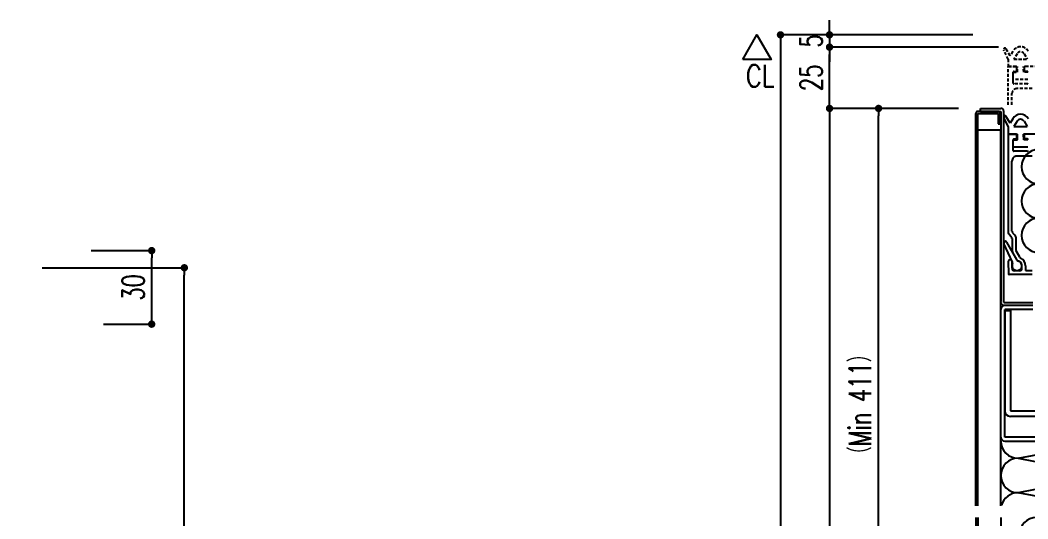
# Model space of a CAD drawing. Extents: x -275225 to 47266, y -41063 to 95295.
# Drawn here: x -214869.6 to -214458.8, y -14818 to -14614.6 of the extents above; entities that cross this region are included whole.
import ezdxf

# ---------------------------------------------------------------- set-up
doc = ezdxf.new("R2010")
doc.units = 0
doc.header["$LTSCALE"] = 0.2
doc.header["$PDMODE"] = 99
doc.header["$PDSIZE"] = 5
doc.linetypes.add('HIDDEN', pattern=[9.525, 6.35, -3.175])
for name, color, linetype in [('_P18_製品', 4, 'Continuous'), ('_文字', 3, 'Continuous'), ('_製品', 4, 'Continuous'), ('_製品寸法', 9, 'Continuous')]:
    doc.layers.add(name, color=color, linetype=linetype)
doc.styles.add('OKAMURA', font='SIMPLEX.shx', dxfattribs={"width": 0.7, "bigfont": 'BIGFONT.shx'})
doc.dimstyles.new('OKAMURA-003', dxfattribs={"dimscale": 3, "dimtxt": 3, "dimasz": 1, "dimexe": 0, "dimexo": 3, "dimgap": 1, "dimtad": 1, "dimdec": 3, "dimdsep": 46, "dimtxsty": 'OKAMURA', "dimblk1": 'DOT', "dimblk2": 'DOT', "dimsah": 1, "dimcen": 0, "dimclrd": 9, "dimclre": 9, "dimclrt": 3, "dimadec": 0, "dimazin": 0, "dimtfac": 1, "dimtdec": 3, "dimtix": 1, "dimtmove": 2, "dimatfit": 3, "dimldrblk": 'NONE', "dimfxl": 0, "dimtolj": 1, "dimarcsym": 0})

# ---------------------------------------------------------------- blocks, each defined once
blk = doc.blocks.new('_DOT')
at = {"color": 0, "linetype": 'ByBlock'}
blk.add_line((-0.5, 0), (-1, 0), dxfattribs=at)
at = {"color": 0, "linetype": 'ByBlock', "const_width": 0.5}
blk.add_lwpolyline([(-0.25, 0, 1), (0.25, 0, 1)], format="xyb", close=True, dxfattribs=at)
blk = doc.blocks.new('*D2276')
at = {"layer": '_製品寸法', "color": 9, "lineweight": -2, "transparency": 16777216}
for p, q in [((-100, 548), (-100, 551)), ((-41.56, 545), (-100, 545)), ((-100, 545), (-100, 540)), ((-31.12, 540), (-100, 540)), ((-100, 537), (-100, 534)), ((-421, 450), (-363.07, 450)), ((-363.07, 88), (-363.07, 447)), ((-401, 85), (-363.07, 85))]:
    blk.add_line(p, q, dxfattribs=at)
at = {"layer": 'Defpoints', "color": 0, "transparency": 16777216}
for p in [(-32.56, 545), (-100, 540), (-22.12, 540), (-430, 450), (-363.07, 450), (-410, 85)]:
    blk.add_point(p, dxfattribs=at)
at = {"layer": '_製品寸法', "color": 9, "lineweight": -2, "transparency": 16777216, "xscale": 3, "yscale": 3, "zscale": 3}
for p, rotation in [((-100, 545), 270), ((-100, 540), 90), ((-363.07, 450), 90), ((-363.07, 85), 270)]:
    blk.add_blockref('_DOT', p, dxfattribs=dict(at, rotation=rotation))
at = {"layer": '_製品寸法', "color": 3, "transparency": 16777216, "char_height": 9, "attachment_point": 5, "rotation": 90, "style": 'OKAMURA'}
for s, insert in [('\\A1;5', (-107.5, 542.5)), ('\\A1;1090 or 1500  カット', (-370.57, 267.5))]:
    blk.add_mtext(s, dxfattribs=dict(at, insert=insert))
blk = doc.blocks.new('_None')
blk = doc.blocks.new('*D2277')
at = {"layer": '_製品寸法', "color": 9, "lineweight": -2, "transparency": 16777216}
for p, q in [((-31.12, 540), (-100, 540)), ((-100, 518), (-100, 537)), ((-47.39, 515), (-100, 515)), ((-550, 82.01), (-550, 208.91)), ((-547, 208.91), (247, 208.91)), ((250, 74), (250, 208.91))]:
    blk.add_line(p, q, dxfattribs=at)
at = {"layer": 'Defpoints', "color": 0, "transparency": 16777216}
for p in [(-100, 540), (-22.12, 540), (-38.39, 515), (250, 208.91), (-550, 73.01), (250, 65)]:
    blk.add_point(p, dxfattribs=at)
at = {"layer": '_製品寸法', "color": 9, "lineweight": -2, "transparency": 16777216, "xscale": 3, "yscale": 3, "zscale": 3}
for p, rotation in [((-100, 540), 90), ((-100, 515), 270), ((-550, 208.91), 180)]:
    blk.add_blockref('_DOT', p, dxfattribs=dict(at, rotation=rotation))
blk.add_blockref('_DOT', (250, 208.91), dxfattribs=at)
at = {"layer": '_製品寸法', "color": 3, "transparency": 16777216, "insert": (-107.5, 527.5), "char_height": 9, "attachment_point": 5, "rotation": 90, "style": 'OKAMURA'}
blk.add_mtext('\\A1;25', dxfattribs=at)
at = {"layer": '_製品寸法', "color": 3, "transparency": 16777216, "insert": (-150, 216.41), "char_height": 9, "attachment_point": 5, "style": 'OKAMURA'}
blk.add_mtext('\\A1;900 or 1200  カット', dxfattribs=at)
blk = doc.blocks.new('*D2278')
at = {"layer": '_製品寸法', "color": 9, "lineweight": -2, "transparency": 16777216}
for p, q in [((-49.23, 515), (-100, 515)), ((-100, 512), (-100, 28)), ((-401, 85), (-383.07, 85)), ((-383.07, 68), (-383.07, 82)), ((-401, 65), (-383.07, 65)), ((-49.23, 25), (-100, 25))]:
    blk.add_line(p, q, dxfattribs=at)
at = {"layer": 'Defpoints', "color": 0, "transparency": 16777216}
for p in [(-40.23, 515), (-410, 85), (-383.07, 85), (-410, 65), (-100, 25), (-40.23, 25)]:
    blk.add_point(p, dxfattribs=at)
at = {"layer": '_製品寸法', "color": 9, "lineweight": -2, "transparency": 16777216, "xscale": 3, "yscale": 3, "zscale": 3}
for p, rotation in [((-100, 515), 90), ((-383.07, 85), 90), ((-383.07, 65), 270), ((-100, 25), 270)]:
    blk.add_blockref('_DOT', p, dxfattribs=dict(at, rotation=rotation))
at = {"layer": '_製品寸法', "color": 3, "transparency": 16777216, "char_height": 9, "attachment_point": 5, "rotation": 90, "style": 'OKAMURA'}
for s, insert in [('\\A1;PH', (-107.5, 270)), ('\\A1;20', (-390.57, 75))]:
    blk.add_mtext(s, dxfattribs=dict(at, insert=insert))
blk = doc.blocks.new('*D2282')
at = {"layer": '_製品寸法', "color": 9, "lineweight": -2, "transparency": 16777216}
for p, q in [((-47.39, 515), (-80, 515)), ((-80, 276.62), (-80, 512)), ((-50.51, 273.62), (-80, 273.62)), ((-401, 135), (-383.07, 135)), ((-383.07, 88), (-383.07, 132)), ((-401, 85), (-383.07, 85))]:
    blk.add_line(p, q, dxfattribs=at)
at = {"layer": 'Defpoints', "color": 0, "transparency": 16777216}
for p in [(-80, 515), (-38.39, 515), (-41.51, 273.62), (-410, 135), (-383.07, 135), (-410, 85)]:
    blk.add_point(p, dxfattribs=at)
at = {"layer": '_製品寸法', "color": 9, "lineweight": -2, "transparency": 16777216, "xscale": 3, "yscale": 3, "zscale": 3}
for p, rotation in [((-80, 515), 90), ((-80, 273.62), 270), ((-383.07, 135), 90), ((-383.07, 85), 270)]:
    blk.add_blockref('_DOT', p, dxfattribs=dict(at, rotation=rotation))
at = {"layer": '_製品寸法', "color": 3, "transparency": 16777216, "char_height": 9, "attachment_point": 5, "rotation": 90, "style": 'OKAMURA'}
for s, insert in [('\\A1;（Min 411） ', (-87.5, 394.31)), ('\\A1;50', (-390.57, 110))]:
    blk.add_mtext(s, dxfattribs=dict(at, insert=insert))
blk = doc.blocks.new('*D2283')
at = {"layer": '_製品寸法', "color": 9, "lineweight": -2, "transparency": 16777216}
for p, q in [((-49.23, 544.99), (-120, 544.99)), ((-120, 541.99), (-120, 3)), ((-470, 305.5), (-470, 289.55)), ((-430, 305.5), (-430, 289.55)), ((-467, 289.55), (-433, 289.55)), ((-49.23, 0), (-120, 0))]:
    blk.add_line(p, q, dxfattribs=at)
at = {"layer": 'Defpoints', "color": 0, "transparency": 16777216}
for p in [(-40.23, 544.99), (-470, 314.5), (-430, 314.5), (-430, 289.55), (-120, 0), (-40.23, 0)]:
    blk.add_point(p, dxfattribs=at)
at = {"layer": '_製品寸法', "color": 9, "lineweight": -2, "transparency": 16777216, "xscale": 3, "yscale": 3, "zscale": 3}
for p, rotation in [((-120, 544.99), 90), ((-470, 289.55), 180), ((-120, 0), 270)]:
    blk.add_blockref('_DOT', p, dxfattribs=dict(at, rotation=rotation))
blk.add_blockref('_DOT', (-430, 289.55), dxfattribs=at)
at = {"layer": '_製品寸法', "color": 3, "transparency": 16777216, "insert": (-450, 297.05), "char_height": 9, "attachment_point": 5, "style": 'OKAMURA'}
blk.add_mtext('\\A1;40', dxfattribs=at)
at = {"layer": '_製品寸法', "color": 3, "transparency": 16777216, "insert": (-127.5, 272.5), "char_height": 9, "attachment_point": 5, "rotation": 90, "style": 'OKAMURA'}
blk.add_mtext('\\A1;CH', dxfattribs=at)
blk = doc.blocks.new('*D2285')
at = {"layer": '_製品寸法', "color": 9, "lineweight": -2, "transparency": 16777216}
for p, q in [((-401, 457), (-376.38, 457)), ((-376.38, 430), (-376.38, 454)), ((-396, 427), (-376.38, 427)), ((236, 253), (236, 256)), ((50.5, 250), (236, 250)), ((236, 246.5), (236, 250)), ((50.5, 246.5), (236, 246.5)), ((236, 243.5), (236, 240.5))]:
    blk.add_line(p, q, dxfattribs=at)
at = {"layer": 'Defpoints', "color": 0, "transparency": 16777216}
for p in [(-410, 457), (-376.38, 457), (-405, 427), (41.5, 250), (236, 250), (41.5, 246.5)]:
    blk.add_point(p, dxfattribs=at)
at = {"layer": '_製品寸法', "color": 9, "lineweight": -2, "transparency": 16777216, "xscale": 3, "yscale": 3, "zscale": 3}
for p, rotation in [((-376.38, 457), 90), ((-376.38, 427), 270), ((236, 250), 270), ((236, 246.5), 90)]:
    blk.add_blockref('_DOT', p, dxfattribs=dict(at, rotation=rotation))
at = {"layer": '_製品寸法', "color": 3, "transparency": 16777216, "char_height": 9, "attachment_point": 5, "rotation": 90, "style": 'OKAMURA'}
for s, insert in [('\\A1;30', (-383.88, 442)), ('\\A1;5.5', (228.5, 236.01))]:
    blk.add_mtext(s, dxfattribs=dict(at, insert=insert))
blk = doc.blocks.new('P18SEパネル')
at = {"color": 6, "linetype": 'ByBlock'}
for centre in [(-14.75, 491.2), (-14.75, 477.2), (-14.75, 463.2)]:
    blk.add_arc(centre, 7, 90, 270, dxfattribs=at)
at = {"layer": '_P18_製品', "color": 6, "linetype": 'HIDDEN'}
for p, q in [((-27.14, 535.07), (-28.97, 538.84)), ((-26.32, 536.48), (-28.09, 539.33)), ((-25.3, 538.26), (-26.32, 536.48)), ((-27.14, 535.07), (-27.14, 532.06)), ((-23.56, 537.25), (-24.82, 535.07)), ((-24.82, 535.07), (-19.41, 535.07)), ((-20.67, 537.25), (-19.41, 535.07)), ((-27.14, 516.38), (-27.14, 532.06)), ((-27.14, 532.06), (-23.37, 532.06)), ((-23.92, 532.06), (-26.83, 532.06)), ((-24.82, 530.05), (-23.92, 530.05)), ((-23.62, 530.35), (-23.62, 531.76)), ((-23.37, 529.75), (-23.37, 532.06)), ((-20.85, 529.75), (-20.86, 532.06)), ((-20.6, 531.76), (-20.6, 530.35)), ((-15.08, 532.06), (-20.3, 532.06)), ((-19.4, 530.05), (-20.3, 530.05)), ((-25.13, 529.74), (-23.37, 529.75)), ((-25.12, 526.73), (-25.13, 529.74)), ((-25.12, 525.32), (-25.13, 529.74)), ((-25.12, 526.73), (-25.13, 529.74)), ((-19.09, 526.73), (-25.12, 526.73)), ((-19.1, 529.75), (-20.85, 529.75)), ((-19.39, 525.02), (-24.82, 525.02)), ((-17.38, 523.06), (-23.61, 523.05)), ((-25.62, 516.38), (-25.62, 521.06))]:
    blk.add_line(p, q, dxfattribs=at)
at = {"layer": '_P18_製品'}
for p, q in [((-31.26, 513.77), (-39.5, 513.77)), ((-38.39, 513.77), (-38.39, 514.97)), ((-38.39, 514.97), (-30.15, 514.97)), ((-38.39, 513.77), (-30.15, 513.77)), ((-30.15, 513.77), (-30.15, 436.19)), ((-28.94, 435.79), (-28.94, 513.77)), ((-40.3, 352.9), (-40.3, 512.96)), ((-39.5, 352.9), (-39.5, 512.96)), ((-39.5, 512.96), (-31.26, 512.96)), ((-31.26, 512.96), (-31.26, 508.74)), ((-30.45, 508.74), (-30.45, 512.96)), ((-27.14, 507.54), (-28.97, 511.32)), ((-26.32, 508.96), (-28.09, 511.8)), ((-25.3, 510.73), (-26.32, 508.96)), ((-23.56, 509.73), (-24.82, 507.54)), ((-20.67, 509.73), (-19.41, 507.55)), ((-39.5, 506.23), (-30.15, 506.23)), ((-31.26, 508.74), (-30.45, 508.74)), ((-30.15, 432.97), (-30.15, 506.23)), ((-27.14, 507.54), (-27.14, 504.53)), ((-24.82, 507.54), (-19.41, 507.55)), ((-27.14, 504.53), (-23.37, 504.53)), ((-27.14, 504.23), (-27.11, 464.24)), ((-23.92, 504.53), (-26.83, 504.53)), ((-25.12, 499.2), (-25.13, 502.22)), ((-25.12, 497.8), (-25.13, 502.22)), ((-25.12, 499.2), (-25.13, 502.22)), ((-25.13, 502.22), (-23.37, 502.22)), ((-24.82, 502.52), (-23.92, 502.52)), ((-23.62, 502.82), (-23.62, 504.23)), ((-23.37, 502.22), (-23.37, 504.53)), ((-15.08, 504.53), (-20.86, 504.53)), ((-20.85, 502.22), (-20.86, 504.53)), ((-19.1, 502.22), (-20.85, 502.22)), ((-20.6, 504.23), (-20.6, 502.82)), ((-19.4, 502.52), (-20.3, 502.52)), ((-19.09, 499.21), (-25.12, 499.2)), ((-19.39, 497.5), (-24.82, 497.5)), ((-25.61, 464.87), (-25.62, 493.52)), ((-17.38, 495.53), (-23.61, 495.53)), ((-27.8, 460.46), (-23.61, 453.11)), ((-25.9, 462.62), (-26.82, 463.53)), ((-25.6, 461.91), (-25.6, 457.02)), ((-25.31, 464.16), (-24.39, 463.24)), ((-24.1, 462.53), (-24.09, 457.42)), ((-25.39, 452.2), (-28.88, 459.91)), ((-23.51, 453.12), (-25.47, 456.51)), ((-22.46, 454.32), (-23.96, 456.92)), ((-27.11, 452.52), (-27.1, 447.55)), ((-25.6, 449.76), (-25.6, 452.52)), ((-22.58, 448.76), (-24.59, 448.76)), ((-21.58, 449.76), (-21.58, 450.77)), ((-20.07, 450.77), (-20.07, 449.06)), ((-17.36, 448.76), (-19.77, 448.76)), ((-17.36, 447.25), (-26.8, 447.25)), ((-28.94, 435.79), (-17.09, 435.79)), ((-30.15, 352.9), (-30.15, 432.97)), ((-17.09, 434.58), (-28.94, 434.58)), ((-17.09, 434.58), (-28.54, 434.58)), ((-17.09, 432.97), (-28.54, 432.97)), ((-28.54, 389.36), (-28.54, 432.97)), ((-28.54, 432.57), (-26.23, 432.57)), ((-28.54, 432.57), (-28.54, 391.67)), ((-26.23, 432.57), (-26.23, 391.67)), ((-26.23, 391.67), (26.23, 391.67)), ((-28.54, 380.92), (-28.54, 389.36)), ((26.23, 389.36), (-26.23, 389.36)), ((28.54, 380.92), (-28.54, 380.92)), ((-28.54, 379.31), (28.54, 379.31)), ((-40.3, 348.13), (-40.3, 276.91)), ((-39.5, 348.13), (-39.5, 276.91)), ((-30.15, 348.13), (-30.15, 283.64))]:
    blk.add_line(p, q, dxfattribs=at)
at = {"layer": '_P18_製品', "color": 6}
for p, q in [((-23.12, 372.28), (13.07, 379.31)), ((-23.12, 372.28), (13.07, 365.25)), ((13.07, 365.25), (-23.12, 358.23)), ((4.3, 352.9), (-23.12, 358.23))]:
    blk.add_line(p, q, dxfattribs=at)
at = {"layer": '_P18_製品', "color": 6, "linetype": 'HIDDEN'}
for centre, radius, start, end in [((-28.52, 539.07), 0.503, 30.751, 207.0588), ((-22.11, 536.42), 3.68, 30.0295, 150.0312), ((-22.11, 536.42), 1.67, 30.0239, 150.029), ((-26.83, 531.75), 0.301, 90.0331, 180.0326), ((-24.82, 529.75), 0.301, 90.0331, 180.0326), ((-23.92, 531.76), 0.301, 0.0326, 90.0321), ((-23.92, 530.35), 0.301, 270.0331, 0.0326), ((-20.3, 531.76), 0.301, 90.0329, 180.0326), ((-20.3, 530.35), 0.301, 180.0408, 270.0323), ((-19.4, 529.75), 0.301, 0.0326, 90.0321), ((-23.61, 521.04), 2.01, 90.0325, 180.033), ((-24.82, 525.32), 0.301, 180.0326, 270.0331), ((-19.39, 525.33), 0.301, 270.0329, 0.0326)]:
    blk.add_arc(centre, radius, start, end, dxfattribs=at)
at = {"layer": '_P18_製品'}
for centre, radius, start, end in [((-39.5, 512.96), 0.804, 90, 180), ((-31.26, 512.96), 0.804, 0, 90), ((-30.15, 513.77), 1.21, 0, 90), ((-28.52, 511.55), 0.503, 30.751, 207.0588), ((-22.11, 508.89), 3.68, 30.0295, 150.0312), ((-22.11, 508.89), 1.67, 30.0239, 150.029), ((-26.83, 504.23), 0.301, 90.0331, 180.0326), ((-24.82, 502.22), 0.301, 90.0331, 180.0326), ((-23.92, 504.23), 0.301, 0.0326, 90.0321), ((-23.92, 502.82), 0.301, 270.0331, 0.0326), ((-20.3, 504.23), 0.301, 90.0329, 180.0326), ((-20.3, 502.82), 0.301, 180.0408, 270.0323), ((-19.4, 502.22), 0.301, 0.0326, 90.0321), ((-24.82, 497.8), 0.301, 180.0326, 270.0331), ((-19.39, 497.8), 0.301, 270.0329, 0.0326), ((-23.61, 493.52), 2.01, 90.0325, 180.033), ((-24.6, 464.87), 1, 180.0342, 225.0337), ((-28.34, 460.18), 0.603, 27.0323, 207.0324), ((-26.11, 464.25), 1, 180.0342, 225.0337), ((-26.61, 461.91), 1, 0.0318, 45.0321), ((-25.1, 462.53), 1, 0.0318, 45.0319), ((-24.6, 457.02), 1, 180.0318, 210.0324), ((-23.09, 457.42), 1, 180.0318, 210.0324), ((-26.35, 452.52), 0.754, 0.0326, 180.0326), ((-23.59, 450.87), 2.01, 153.6625, 80.4032), ((-25.84, 451.99), 0.502, 333.6635, 25.2274), ((-23.17, 453.35), 0.502, 208.8417, 260.4032), ((-22.64, 453.63), 1, 210.0324, 251.6272), ((-23.59, 450.77), 2.01, 0.033, 71.6272), ((-21.59, 454.82), 1, 210.0321, 243.7369), ((-23.59, 450.77), 3.52, 0.0328, 63.7374), ((-24.59, 449.76), 1, 180.0318, 270.0321), ((-22.58, 449.76), 1, 270.0329, 0.0342), ((-19.77, 449.06), 0.301, 180.0326, 270.0329), ((-26.8, 447.55), 0.301, 180.0326, 270.0341), ((-28.94, 435.79), 1.21, 180, 270), ((-28.54, 432.97), 1.61, 90, 180), ((-26.23, 391.67), 2.31, 180, 270), ((-28.54, 380.92), 1.61, 180, 270)]:
    blk.add_arc(centre, radius, start, end, dxfattribs=at)
at = {"layer": '_P18_製品', "color": 6}
for centre, start, end in [((-23.12, 379.31), 180, 270), ((-23.12, 365.25), 90, 270), ((-23.12, 351.2), 90, 164.3091), ((-15.57, 341.1), 90, 270)]:
    blk.add_arc(centre, 7.03, start, end, dxfattribs=at)
blk = doc.blocks.new('*U2275')
at = {"layer": '_製品寸法', "ltscale": 2}
blk.add_lwpolyline([(-135.356, 534.9934), (-129.5825, 544.9934), (-123.809, 534.9934), (-135.356, 534.9934)], dxfattribs=at)
at = {"layer": '_製品'}
blk.add_blockref('P18SEパネル', (0, 0.0259), dxfattribs=at)
at = {"layer": '_文字', "style": 'OKAMURA', "width": 0.8}
blk.add_text('CL', height=9, dxfattribs=at).set_placement((-134.1081, 523.7592))
at = {"layer": '_製品寸法'}
for p1, picture, middle in [((-32.5613, 545), '*D2276', (-107.5, 542.5)), ((-38.3927, 515), '*D2277', (-107.5, 527.5))]:
    dim = blk.add_linear_dim(base=(-100, 540), p1=p1, p2=(-22.117, 540), angle=90, dimstyle='OKAMURA-003', dxfattribs=at)
    dim.commit()
    dim.dimension.update_dxf_attribs({"geometry": picture, "text_midpoint": middle})
for base, p1, p2, text, picture, middle in [((-120, 0), (-40.227, 544.9934), (-40.227, 0), 'CH', '*D2283', (-127.5, 272.4967)), ((-100, 25), (-40.227, 515), (-40.227, 25), 'PH', '*D2278', (-107.5, 270)), ((-80, 515), (-41.5078, 273.616), (-38.3927, 515), '（Min 411） ', '*D2282', (-87.5, 394.308))]:
    dim = blk.add_linear_dim(base=base, p1=p1, p2=p2, angle=90, text=text, dimstyle='OKAMURA-003', dxfattribs=at)
    dim.commit()
    dim.dimension.update_dxf_attribs({"geometry": picture, "text_midpoint": middle})
dim = blk.add_linear_dim(base=(236.0045, 250), p1=(41.5039, 246.5), p2=(41.5036, 250), angle=270, text='5.5', dimstyle='OKAMURA-003', dxfattribs=at)
dim.commit()
dim.dimension.update_dxf_attribs({"geometry": '*D2285', "text_midpoint": (228.5045, 236.0098), "dimtype": 160})

msp = doc.modelspace()

# ---------------------------------------------------------------- block references
msp.add_blockref('*U2275', (-214439.62, -15165.57))

doc.saveas('drawing.dxf')
